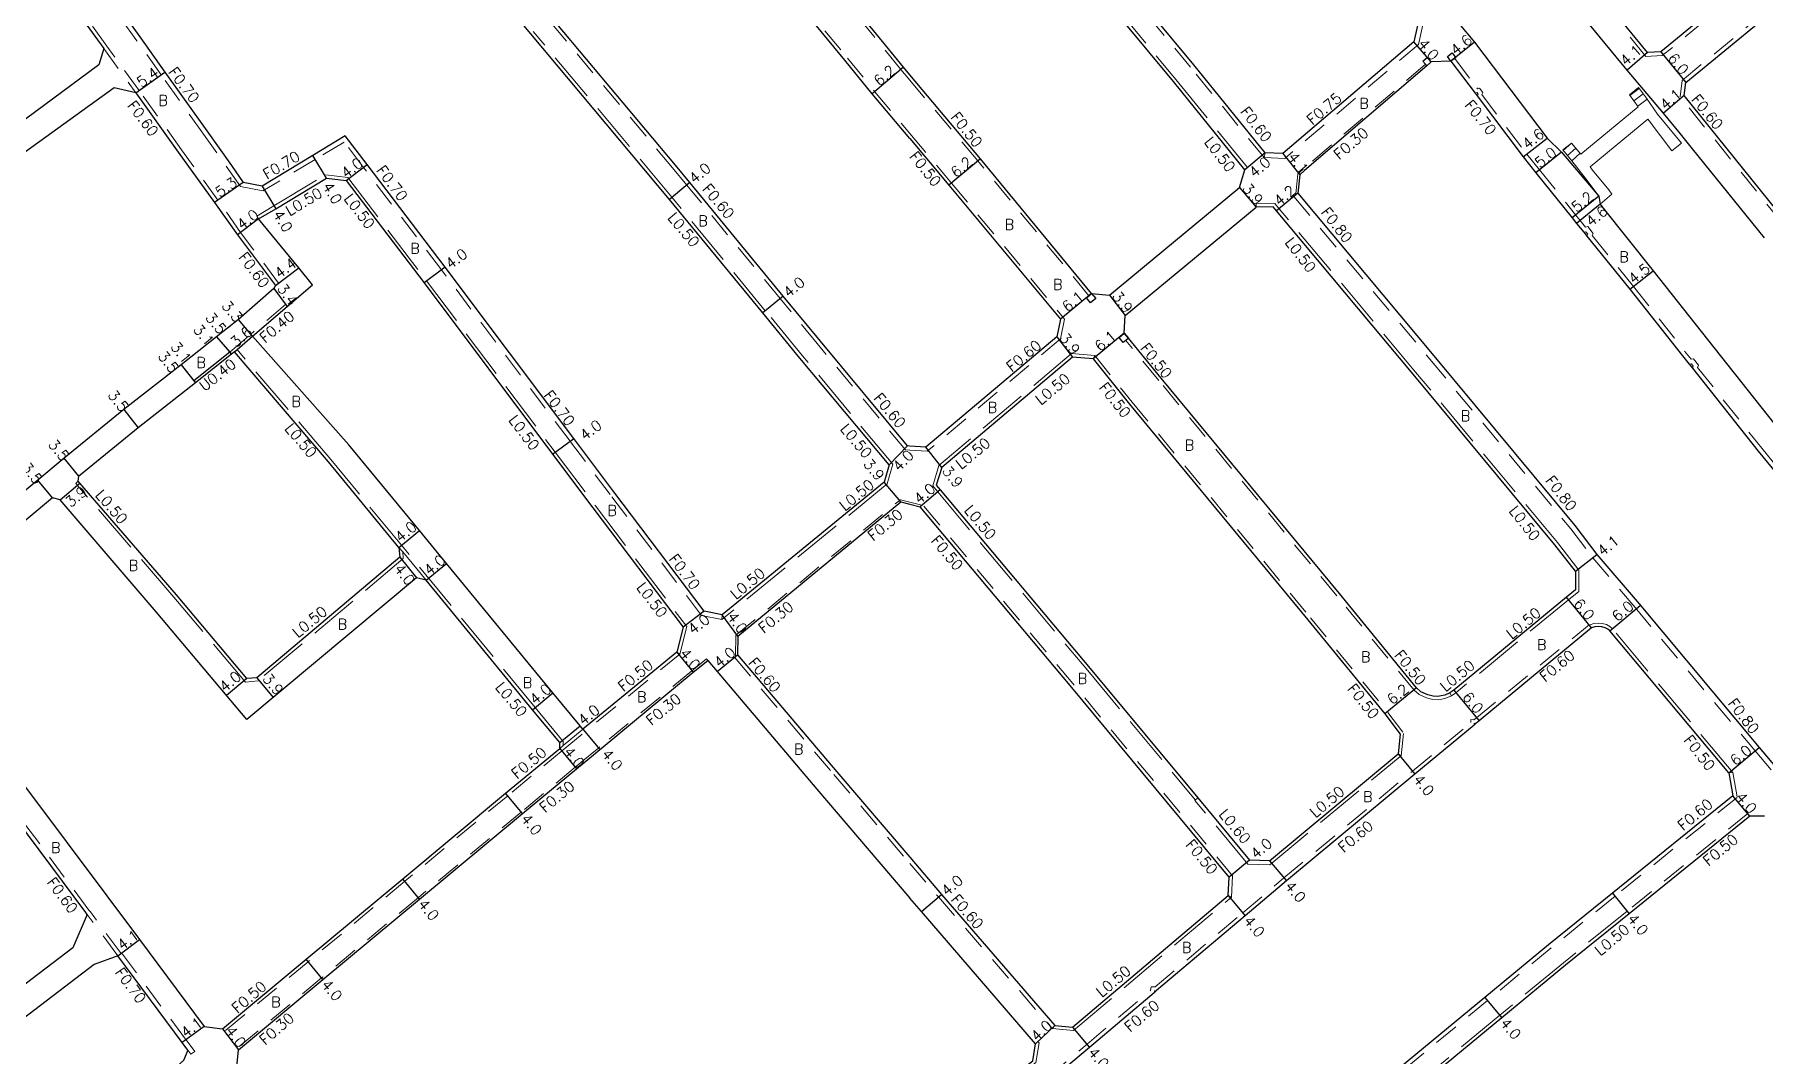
# Model space of a CAD drawing. Header units: metres. Extents: x -3200 to -2400, y -110400 to -109800.
# Drawn here: x -2815.2 to -2553.4, y -110220.6 to -110066.2 of the extents above; entities that cross this region are included whole.
import ezdxf

# ---------------------------------------------------------------- set-up
doc = ezdxf.new("R2010")
doc.units = ezdxf.units.M
doc.header["$LTSCALE"] = 2.5
doc.linetypes.add('22320', pattern=[2.5, 1.5, -1])
doc.linetypes.add('22330', pattern=[4, 3, -1])
for name, color, linetype, lineweight in [('2101000', 177, 'Continuous', 30), ('2102000', 191, 'Continuous', 30), ('2211000', 10, 'Continuous', 9), ('2211100', 8, 'Continuous', 15), ('2232000', 4, '22320', 9), ('2233000', 62, '22330', 9), ('9201100', 215, 'Continuous', 30), ('9203500', 155, 'Continuous', 30)]:
    doc.layers.add(name, color=color, linetype=linetype, lineweight=lineweight)
for name, color, linetype in [('2231000', 162, 'Continuous'), ('2235000', 7, 'Continuous'), ('9201500', 222, 'Continuous'), ('9202100', 82, 'Continuous')]:
    doc.layers.add(name, color=color, linetype=linetype)
doc.styles.add('Dm_Anotation', font='txt.shx', dxfattribs={"bigfont": 'pscdm.shx'})

msp = doc.modelspace()

# ---------------------------------------------------------------- linework, layer by layer
at = {"layer": '2101000'}
for points in [[(-2803.39, -110046.28), (-2808.35, -110049.26), (-2812.15, -110051.6), (-2812.78, -110051.99), (-2815.16, -110053.45), (-2809.64, -110061.56), (-2804.77, -110068.28)], [(-2682.76, -110128.43), (-2683.14, -110128.41), (-2696.31, -110112.55), (-2701.94, -110105.72), (-2716.07, -110088.55), (-2718.22, -110085.94), (-2740.7, -110059.14), (-2751.15, -110046.28)], [(-2682.76, -110081.9), (-2688.48, -110075.11), (-2692.6, -110070.03), (-2712.17, -110046.29)], [(-2682.76, -110072.27), (-2683.74, -110071.11), (-2687.82, -110066.08), (-2704.14, -110046.29)], [(-2652.57, -110105.58), (-2632.88, -110089.3), (-2632.04, -110086.63), (-2642.88, -110073.28), (-2665.28, -110046.29)], [(-2605.93, -110064.81), (-2606.46, -110067.25), (-2626.29, -110084.14), (-2628.99, -110084.04), (-2639.8, -110070.72), (-2660.09, -110046.29)], [(-2543.59, -110047.79), (-2569.11, -110068.76), (-2571.11, -110068.85), (-2588.81, -110047.3), (-2589.65, -110046.29)], [(-2553.4, -110096.94), (-2564.3, -110083.45), (-2566.13, -110081.19), (-2568.68, -110078.04), (-2574.2, -110071.55), (-2591.99, -110049.89)], [(-2450.43, -110161.82), (-2462.16, -110171.08), (-2476.5, -110182.39), (-2478.47, -110182.08), (-2487.98, -110170.41), (-2501.3, -110154.63), (-2515.3, -110137.49), (-2533.1, -110115.53), (-2550.21, -110094.37), (-2565.55, -110075.38), (-2565.3, -110073.4), (-2539.72, -110052.37)], [(-2804.73, -110055.6), (-2805.16, -110058.36), (-2802.93, -110061.48), (-2799.33, -110066.51), (-2795.51, -110071.85), (-2789.15, -110080.73), (-2785.44, -110085.99), (-2783.66, -110088.52)], [(-2685.91, -110131.28), (-2699.4, -110115.1), (-2705.03, -110108.26), (-2719.15, -110091.1), (-2740.14, -110066.04), (-2743.8, -110061.66)], [(-2602.06, -110061.64), (-2597.28, -110067.31), (-2586.32, -110081.85), (-2584.11, -110083.95), (-2578.49, -110090.6), (-2578.27, -110091.84), (-2578.01, -110092.17), (-2570.28, -110101.9), (-2562.05, -110112.28), (-2550.87, -110126.35)], [(-2603.86, -110070.29), (-2604.54, -110070.88), (-2623.03, -110086.75), (-2623.75, -110087.37), (-2624.04, -110090.16), (-2603.44, -110114.77), (-2582.1, -110140.43), (-2578.78, -110144.83), (-2572.39, -110152.32), (-2554.21, -110174.04), (-2548.72, -110180.55), (-2530.29, -110202.97)], [(-2600.86, -110070.2), (-2603.86, -110070.29)], [(-2600.86, -110070.2), (-2597.21, -110075.04), (-2596.91, -110075.44), (-2589.94, -110084.68), (-2588, -110087.09), (-2582.54, -110093.87), (-2581.84, -110094.73), (-2580.77, -110096.06), (-2580.29, -110096.66), (-2573.81, -110104.7), (-2565.8, -110114.79), (-2564.81, -110116.03), (-2564.32, -110116.66), (-2554.37, -110129.19), (-2545.2, -110140.35)], [(-2655.26, -110105.35), (-2672.09, -110084.96), (-2682.76, -110072.27)], [(-2799.9, -110074.99), (-2793.49, -110083.94), (-2787.99, -110091.57), (-2784.53, -110096.45), (-2778.79, -110104.12)], [(-2711.15, -110153.98), (-2713.89, -110153.41), (-2727.56, -110135.35), (-2733.63, -110127.27), (-2753.1, -110101.33), (-2764.92, -110085.83), (-2768.22, -110081.5), (-2773.14, -110084.46), (-2780.81, -110089.08), (-2783.66, -110088.52)], [(-2682.76, -110081.9), (-2676.84, -110088.95), (-2659.96, -110109.24)], [(-2781.33, -110094.06), (-2778.75, -110092.51), (-2771.07, -110087.89), (-2768.1, -110088.25), (-2756.3, -110103.73), (-2736.83, -110129.67), (-2730.73, -110137.79), (-2717.06, -110155.85), (-2718.03, -110159.63)], [(-2650.16, -110108.65), (-2630.37, -110092.28)], [(-2582, -110147.37), (-2585.14, -110143.35), (-2606.6, -110117.54), (-2627.26, -110092.85), (-2627.77, -110092.25), (-2630.37, -110092.28)], [(-2718.03, -110159.63), (-2732.26, -110171.26), (-2732.67, -110170.76), (-2736.78, -110165.77), (-2752.91, -110146.19), (-2757, -110141.21), (-2767.69, -110128.23), (-2782.26, -110111.8), (-2777, -110107.31), (-2773.17, -110104.04), (-2775.27, -110101.48), (-2781.33, -110094.06)], [(-2779.01, -110104.57), (-2784.39, -110109.27), (-2787.7, -110111.88), (-2793.03, -110116.11), (-2801.72, -110122.91), (-2810.77, -110130.27), (-2814.76, -110133.58), (-2836.69, -110151.68), (-2838.6, -110151.1), (-2839.03, -110150.56), (-2843.28, -110145.24)], [(-2778.79, -110104.12), (-2779.01, -110104.57)], [(-2655.26, -110105.35), (-2652.57, -110105.58)], [(-2650.33, -110111.34), (-2650.16, -110108.65)], [(-2659.96, -110109.24), (-2660.52, -110111.88)], [(-2582, -110147.37), (-2582.02, -110150.17), (-2583.38, -110151.29), (-2600.44, -110165.36), (-2601.04, -110165.75), (-2601.8, -110166.09), (-2602.37, -110166.24), (-2602.83, -110166.31), (-2603.55, -110166.28), (-2604.39, -110166.04), (-2605.41, -110165.6), (-2606.09, -110165.01), (-2617.76, -110150.75), (-2644.72, -110118.16), (-2649.69, -110112.11), (-2650.33, -110111.34)], [(-2660.52, -110111.88), (-2680.35, -110128.6)], [(-2760.09, -110143.75), (-2770.76, -110130.8), (-2784.98, -110114.15), (-2785.43, -110114.54), (-2785.69, -110114.23), (-2791.12, -110118.55), (-2790.87, -110118.86), (-2799.56, -110125.67), (-2808.36, -110132.82), (-2808.53, -110132.96)], [(-2655.04, -110115.22), (-2658.13, -110114.96), (-2677.93, -110131.66), (-2678.76, -110134.33), (-2678.16, -110135.04), (-2655.45, -110162.08), (-2639.18, -110181.65), (-2631.35, -110191.08)], [(-2655.04, -110115.22), (-2649.51, -110122.1), (-2622.53, -110154.72), (-2610.88, -110168.94), (-2608.55, -110172.03), (-2608.88, -110175.01)], [(-2680.35, -110128.6), (-2682.76, -110128.43)], [(-2685.91, -110131.28), (-2686.63, -110133.87), (-2711.15, -110153.98)], [(-2808.62, -110133.75), (-2808.53, -110132.96)], [(-2783.11, -110163.61), (-2793.77, -110150.95), (-2808.37, -110134.05), (-2808.62, -110133.75)], [(-2812.53, -110136.28), (-2834.39, -110154.45), (-2834.21, -110156.74), (-2820.63, -110174.64), (-2816.63, -110180.01), (-2804.28, -110196.46), (-2799.34, -110203.1), (-2789.58, -110216.24)], [(-2783.12, -110169.81), (-2796.83, -110153.52), (-2811.36, -110136.55), (-2812.53, -110136.28)], [(-2708.78, -110157.2), (-2684.13, -110136.86), (-2682.76, -110137.22)], [(-2682.76, -110137.22), (-2681.22, -110137.61)], [(-2634.57, -110196.43), (-2634.43, -110193.63), (-2658.5, -110164.66), (-2681.22, -110137.61)], [(-2759.95, -110145.25), (-2781.62, -110163.47), (-2783.11, -110163.61)], [(-2760.09, -110143.75), (-2759.95, -110145.25)], [(-2786.81, -110216.58), (-2774.15, -110206.05), (-2759.52, -110193.88), (-2743.95, -110180.96), (-2735.76, -110174.17), (-2735.76, -110173.3), (-2739.87, -110168.31), (-2755.99, -110148.73)], [(-2755.99, -110148.73), (-2757.45, -110148.37), (-2783.12, -110169.81)], [(-2558.81, -110177.89), (-2576.81, -110156.38), (-2577.1, -110156.13), (-2577.5, -110155.91), (-2578.05, -110155.77), (-2578.59, -110155.73), (-2579.11, -110155.76), (-2579.57, -110155.92), (-2596.61, -110170), (-2597.09, -110170.41), (-2597.36, -110170.63), (-2606.33, -110178.09), (-2625.77, -110194.23), (-2631.99, -110199.48), (-2645.41, -110210.82), (-2645.78, -110211.14), (-2655.56, -110219.4), (-2661.59, -110224.49), (-2679.92, -110238.84), (-2682.76, -110241.2)], [(-2708.78, -110157.2), (-2708.85, -110160), (-2693.8, -110177.73), (-2682.76, -110190.65)], [(-2784.38, -110219.77), (-2771.59, -110209.13), (-2756.96, -110196.96), (-2741.39, -110184.04), (-2733.2, -110177.24), (-2730.67, -110175.14), (-2729.7, -110174.34), (-2729.49, -110174.16), (-2715.56, -110162.65), (-2713.36, -110160.87), (-2711.95, -110162.53), (-2696.83, -110180.33), (-2682.76, -110196.81)], [(-2628.35, -110191.17), (-2608.88, -110175.01)], [(-2558.81, -110177.89), (-2558.19, -110181.33), (-2576.4, -110196.07), (-2586.09, -110203.9), (-2595.72, -110211.85), (-2634.9, -110244.21), (-2657.34, -110262.7), (-2675.01, -110277.26), (-2682.76, -110283.83)], [(-2807.28, -110199.28), (-2807.49, -110199.01), (-2819.84, -110182.4), (-2821.83, -110182.2), (-2845.39, -110199.14), (-2845.04, -110199.62), (-2858.36, -110209.26), (-2866.85, -110215.46), (-2867.09, -110218.25), (-2864.21, -110222.58), (-2860.38, -110228.33)], [(-2555.62, -110184.4), (-2573.89, -110199.18), (-2583.53, -110206.98), (-2593.17, -110214.94), (-2632.35, -110247.3), (-2654.8, -110265.79), (-2661.89, -110271.63)], [(-2553.42, -110184.44), (-2555.62, -110184.4)], [(-2682.76, -110190.65), (-2677.98, -110196.25), (-2660.83, -110216.09), (-2658.14, -110216.34), (-2634.57, -110196.43)], [(-2628.35, -110191.17), (-2631.35, -110191.08)], [(-2682.76, -110236.01), (-2682.43, -110235.73), (-2664.16, -110221.42), (-2663.73, -110218.85), (-2681.02, -110198.85), (-2682.76, -110196.81)], [(-2792.02, -110219.84), (-2792.88, -110218.68), (-2802.63, -110205.54)], [(-2789.58, -110216.24), (-2786.81, -110216.58)], [(-2792.02, -110219.84), (-2792.69, -110221.39), (-2796.64, -110224.85), (-2813.1, -110239.25), (-2814.07, -110240.1), (-2823.93, -110248.73), (-2845.52, -110267.74), (-2853.82, -110274.87), (-2870.21, -110289.24)], [(-2764.04, -110248.31), (-2776.88, -110232.11), (-2784.62, -110222.36), (-2784.38, -110219.77)]]:
    msp.add_lwpolyline(points, dxfattribs=at)
at = {"layer": '2102000'}
for points in [[(-2804.77, -110068.28), (-2805.5, -110070.74), (-2820.77, -110081.97), (-2849.6, -110103.04), (-2872.09, -110122.59)], [(-2799.9, -110074.99), (-2803.22, -110074.23), (-2818.42, -110085.2), (-2847.1, -110106.17), (-2869.47, -110125.61)], [(-2807.28, -110199.28), (-2809.46, -110204.32), (-2833.06, -110222.31)], [(-2802.63, -110205.54), (-2806.2, -110206.87), (-2830.64, -110225.49)]]:
    msp.add_lwpolyline(points, dxfattribs=at)
at = {"layer": '2211000'}
msp.add_lwpolyline([(-2582.62, -110082.58), (-2581.2, -110084.24), (-2572.52, -110077.09), (-2573.85, -110075.28), (-2572.46, -110074.17), (-2571.27, -110075.78), (-2569.6, -110078.22), (-2565.97, -110082.59), (-2567.42, -110083.77), (-2570.87, -110079.22), (-2571.06, -110078.98), (-2579.82, -110086.18), (-2579.43, -110086.66), (-2576.97, -110089.66), (-2576.53, -110090.3), (-2578.27, -110091.84), (-2578.49, -110090.6), (-2580.1, -110088.46), (-2582.56, -110085.29), (-2583.91, -110083.58)], close=True, dxfattribs=at)
at = {"layer": '2211100'}
for points in [[(-2573.79, -110075.36), (-2572.36, -110074.31)], [(-2573.2, -110076.17), (-2571.77, -110075.11)], [(-2572.6, -110076.97), (-2571.18, -110075.92)], [(-2583.83, -110083.67), (-2582.6, -110082.6)], [(-2583.21, -110084.46), (-2581.95, -110083.36)], [(-2582.59, -110085.25), (-2581.3, -110084.12)]]:
    msp.add_lwpolyline(points, dxfattribs=at)
at = {"layer": '2231000'}
msp.add_lwpolyline([(-2785.43, -110114.54), (-2790.87, -110118.86)], dxfattribs=at)
at = {"layer": '2232000'}
for points in [[(-2784.07, -110089.15), (-2789.65, -110081.23), (-2796.08, -110072.25), (-2799.9, -110066.92), (-2803.5, -110061.89), (-2805.9, -110058.54), (-2805.37, -110055.16), (-2798.06, -110050.84), (-2790.53, -110046.28)], [(-2683.44, -110128.99), (-2696.78, -110112.93), (-2702.4, -110106.1), (-2716.53, -110088.93), (-2718.68, -110086.32), (-2741.17, -110059.51), (-2751.93, -110046.28)], [(-2711.52, -110046.29), (-2692.21, -110069.71), (-2688.1, -110074.78), (-2682.76, -110081.13)], [(-2682.76, -110073.05), (-2684.12, -110071.44), (-2688.2, -110066.4), (-2704.78, -110046.29)], [(-2629.16, -110084.78), (-2640.27, -110071.11), (-2660.87, -110046.29)], [(-2543.21, -110048.25), (-2568.88, -110069.35), (-2571.38, -110069.46), (-2589.28, -110047.68), (-2590.43, -110046.29)], [(-2476.5, -110182.39), (-2476.59, -110182.98), (-2478.79, -110182.63), (-2488.45, -110170.79), (-2501.76, -110155.01), (-2515.76, -110137.87), (-2533.56, -110115.91), (-2550.68, -110094.74), (-2566.18, -110075.56), (-2565.87, -110073.09), (-2540.1, -110051.91)], [(-2778.31, -110103.76), (-2784.05, -110096.1), (-2787.5, -110091.22), (-2793, -110083.59), (-2799.41, -110074.64), (-2804.28, -110067.93), (-2809.15, -110061.21), (-2809.64, -110061.56)], [(-2605.93, -110064.81), (-2605.13, -110064.69), (-2605.78, -110067.66), (-2626.03, -110084.9), (-2629.16, -110084.78), (-2628.99, -110084.04)], [(-2804.77, -110068.28), (-2799.9, -110074.99)], [(-2604.74, -110070.65), (-2623.23, -110086.53), (-2624.04, -110087.22), (-2624.35, -110090.25), (-2624.27, -110090.35)], [(-2600.3, -110069.78), (-2596.96, -110074.21), (-2596.86, -110074.35), (-2596.56, -110074.25), (-2596.05, -110074.92), (-2596.21, -110075.21), (-2589.39, -110084.25), (-2587.46, -110086.65), (-2581.99, -110093.43), (-2581.3, -110094.29), (-2580.5, -110095.28), (-2580.17, -110095.21), (-2579.34, -110096.25), (-2579.48, -110096.55), (-2573.26, -110104.26), (-2565.25, -110114.36), (-2564.51, -110115.29), (-2564.16, -110115.25), (-2563.41, -110116.19), (-2563.53, -110116.52), (-2553.82, -110128.75), (-2544.66, -110139.91)], [(-2655.65, -110105.67), (-2672.48, -110085.28), (-2682.76, -110073.05)], [(-2597.21, -110075.04), (-2596.91, -110074.94), (-2596.75, -110075.16), (-2596.91, -110075.44)], [(-2711.22, -110154.68), (-2714.29, -110154.04), (-2728.12, -110135.77), (-2734.19, -110127.69), (-2753.65, -110101.75), (-2765.47, -110086.25), (-2768.39, -110082.42), (-2772.78, -110085.06), (-2780.68, -110089.82), (-2784.07, -110089.15)], [(-2682.76, -110081.13), (-2676.45, -110088.63), (-2659.34, -110109.2)], [(-2624.04, -110090.16), (-2624.65, -110090.67)], [(-2624.65, -110090.67), (-2604.05, -110115.29), (-2582.73, -110140.93), (-2579.41, -110145.33), (-2573, -110152.84), (-2554.82, -110174.56), (-2549.34, -110181.07), (-2530.91, -110203.47)], [(-2580.29, -110096.66), (-2580.15, -110096.35), (-2580.44, -110095.99), (-2580.77, -110096.06)], [(-2778.79, -110104.12), (-2778.31, -110103.76)], [(-2777, -110107.31), (-2777.24, -110106.98), (-2782.52, -110111.49)], [(-2659.34, -110109.2), (-2659.98, -110112.21)], [(-2785.69, -110114.23), (-2782.52, -110111.49)], [(-2784.98, -110114.15), (-2784.6, -110113.83), (-2782.26, -110111.8)], [(-2659.98, -110112.21), (-2680.15, -110129.22)], [(-2600.8, -110166.2), (-2601.64, -110166.57), (-2602.27, -110166.73), (-2602.8, -110166.81), (-2603.63, -110166.77), (-2604.56, -110166.51), (-2605.68, -110166.03), (-2606.45, -110165.36), (-2618.15, -110151.07), (-2645.1, -110118.48), (-2650.08, -110112.43)], [(-2654.78, -110114.74), (-2655.04, -110115.22)], [(-2654.78, -110114.74), (-2649.12, -110121.78), (-2622.14, -110154.4), (-2610.42, -110168.72), (-2608.03, -110171.89), (-2608.41, -110175.27)], [(-2564.81, -110116.03), (-2564.46, -110115.99), (-2564.2, -110116.32), (-2564.32, -110116.66)], [(-2682.76, -110129.03), (-2683.44, -110128.99)], [(-2680.15, -110129.22), (-2682.76, -110129.03)], [(-2709.08, -110157.06), (-2684.2, -110136.54), (-2682.76, -110136.91)], [(-2682.76, -110136.91), (-2680.94, -110137.38)], [(-2680.94, -110137.38), (-2680.84, -110137.29)], [(-2634.08, -110196.67), (-2633.92, -110193.46), (-2658.12, -110164.34), (-2680.84, -110137.29)], [(-2711.15, -110153.98), (-2711.22, -110154.68)], [(-2682.76, -110240.42), (-2680.29, -110238.38), (-2661.97, -110224.02), (-2655.95, -110218.94), (-2646.34, -110210.82), (-2646.26, -110210.27), (-2645.64, -110210.23), (-2632.38, -110199.03), (-2626.15, -110193.77), (-2606.71, -110177.63), (-2597.86, -110170.27), (-2597.86, -110169.8), (-2597.38, -110169.87), (-2596.99, -110169.54), (-2579.95, -110155.46)], [(-2579.95, -110155.46), (-2579.88, -110155.53), (-2579.57, -110155.92)], [(-2709.08, -110157.06), (-2709.16, -110160.25)], [(-2713.55, -110160.64), (-2715.75, -110162.42), (-2729.68, -110173.93), (-2729.89, -110174.11), (-2730.86, -110174.91), (-2733.4, -110177.01), (-2741.58, -110183.81), (-2757.15, -110196.73), (-2771.79, -110208.9), (-2784.56, -110219.53)], [(-2717.59, -110159.91), (-2731.94, -110171.65)], [(-2718.03, -110159.63), (-2717.59, -110159.91)], [(-2713.36, -110160.87), (-2713.55, -110160.64)], [(-2708.85, -110160), (-2709.16, -110160.25), (-2709.32, -110160.38)], [(-2709.32, -110160.38), (-2694.26, -110178.11), (-2682.76, -110191.57)], [(-2601.04, -110165.75), (-2600.8, -110166.2)], [(-2735.76, -110174.17), (-2735.26, -110173.75), (-2732.26, -110171.26)], [(-2597.36, -110170.63), (-2597.36, -110170.37), (-2597.09, -110170.41)], [(-2735.26, -110174.4), (-2731.94, -110171.65)], [(-2735.26, -110174.4), (-2743.63, -110181.34), (-2759.2, -110194.26), (-2773.83, -110206.44), (-2786.5, -110216.98)], [(-2608.88, -110175.01), (-2608.41, -110175.27)], [(-2558.21, -110177.82), (-2557.54, -110181.58), (-2576.03, -110196.53), (-2585.71, -110204.37), (-2595.33, -110212.32), (-2634.51, -110244.68), (-2656.96, -110263.17), (-2674.62, -110277.72), (-2682.76, -110284.62)], [(-2558.81, -110177.89), (-2558.21, -110177.82)], [(-2802.15, -110205.18), (-2806.8, -110198.92), (-2807.01, -110198.65), (-2819.36, -110182.04)], [(-2555.94, -110184.02), (-2574.2, -110198.79)], [(-2555.94, -110184.02), (-2555.62, -110184.4)], [(-2682.76, -110191.57), (-2678.44, -110196.64), (-2661.22, -110216.56)], [(-2634.57, -110196.43), (-2634.08, -110196.67)], [(-2802.63, -110205.54), (-2807.28, -110199.28)], [(-2574.2, -110198.79), (-2573.89, -110199.18)], [(-2802.63, -110205.54), (-2802.15, -110205.18), (-2802.07, -110205.12)], [(-2802.07, -110205.12), (-2792.31, -110218.26), (-2791.01, -110220.02), (-2791.57, -110220.44), (-2792.02, -110219.84)], [(-2645.78, -110211.14), (-2645.74, -110210.84), (-2645.41, -110210.82)], [(-2661.22, -110216.56), (-2660.83, -110216.09)], [(-2786.81, -110216.58), (-2786.5, -110216.98)], [(-2784.56, -110219.53), (-2784.38, -110219.77)]]:
    msp.add_lwpolyline(points, dxfattribs=at)
at = {"layer": '2233000'}
for points in [[(-2664.63, -110046.29), (-2642.5, -110072.96), (-2631.66, -110086.3), (-2632.04, -110086.63)], [(-2685.36, -110131.16), (-2699.01, -110114.78), (-2704.64, -110107.94), (-2718.77, -110090.78), (-2739.76, -110065.71)], [(-2781.59, -110093.63), (-2779.01, -110092.08), (-2771.18, -110087.37), (-2767.83, -110087.78), (-2755.9, -110103.43), (-2736.43, -110129.37), (-2730.33, -110137.49), (-2716.52, -110155.74), (-2717.59, -110159.91)], [(-2581.5, -110147.2), (-2584.75, -110143.04), (-2606.22, -110117.22), (-2626.88, -110092.53), (-2627.54, -110091.74), (-2630.37, -110091.78)], [(-2630.37, -110092.28), (-2630.37, -110091.78)], [(-2781.33, -110094.06), (-2781.59, -110093.63)], [(-2735.26, -110173.75), (-2735.26, -110173.12), (-2739.48, -110167.99), (-2759.71, -110143.44), (-2770.38, -110130.48), (-2784.6, -110113.83)], [(-2654.78, -110114.74), (-2658.29, -110114.44), (-2678.36, -110131.37), (-2679.31, -110134.45), (-2678.54, -110135.36), (-2655.83, -110162.4), (-2639.57, -110181.97)], [(-2685.36, -110131.16), (-2686.19, -110134.16), (-2711.22, -110154.68)], [(-2808.62, -110133.75), (-2809, -110134.08)], [(-2759.43, -110145.46), (-2781.42, -110163.95), (-2783.33, -110164.13), (-2794.15, -110151.27), (-2808.75, -110134.37), (-2809, -110134.08)], [(-2755.99, -110148.73), (-2759.52, -110144.44), (-2760.09, -110143.75)], [(-2759.52, -110144.44), (-2759.43, -110145.46)], [(-2581.5, -110147.2), (-2581.53, -110150.41), (-2583.07, -110151.68), (-2600.14, -110165.77), (-2600.8, -110166.2)], [(-2558.21, -110177.82), (-2576.45, -110156.03), (-2576.81, -110155.72), (-2577.32, -110155.44), (-2577.96, -110155.28), (-2578.58, -110155.23), (-2579.22, -110155.26), (-2579.82, -110155.48), (-2579.88, -110155.53)], [(-2628.29, -110191.78), (-2608.56, -110175.39), (-2608.41, -110175.27)], [(-2639.18, -110181.65), (-2639.65, -110182.03)], [(-2628.29, -110191.78), (-2631.63, -110191.67), (-2639.65, -110182.03)], [(-2661.22, -110216.56), (-2657.98, -110216.86), (-2634.08, -110196.67)], [(-2574.2, -110198.79), (-2583.85, -110206.59), (-2593.49, -110214.55), (-2632.67, -110246.91), (-2655.11, -110265.41), (-2662.21, -110271.25), (-2663.37, -110272.2), (-2672.75, -110279.94), (-2682.76, -110288.42)], [(-2682.76, -110236.66), (-2682.12, -110236.12), (-2663.69, -110221.69), (-2663.2, -110218.7), (-2663.37, -110218.51)], [(-2663.73, -110218.85), (-2663.37, -110218.51)]]:
    msp.add_lwpolyline(points, dxfattribs=at)
at = {"layer": '2235000'}
for points in [[(-2600.86, -110070.2), (-2601.4, -110069.48), (-2600.68, -110068.94), (-2600.14, -110069.66), (-2600.3, -110069.78)], [(-2604.54, -110070.88), (-2604.74, -110070.65), (-2605.13, -110070.19), (-2604.45, -110069.61), (-2603.86, -110070.29), (-2604.01, -110070.42)], [(-2654.62, -110106.12), (-2655.4, -110106.76), (-2656.03, -110105.98), (-2655.65, -110105.67), (-2655.26, -110105.35)], [(-2649.69, -110112.11), (-2650.08, -110112.43), (-2650.47, -110112.75), (-2651.1, -110111.98), (-2650.33, -110111.34)]]:
    msp.add_lwpolyline(points, close=True, dxfattribs=at)
at = {"layer": '9201100'}
for points in [[(-2603.86, -110070.29), (-2606.46, -110067.25)], [(-2597.28, -110067.31), (-2600.86, -110070.2)], [(-2571.11, -110068.85), (-2574.2, -110071.55)], [(-2569.11, -110068.76), (-2565.3, -110073.4)], [(-2799.9, -110074.99), (-2795.51, -110071.85)], [(-2683.74, -110071.11), (-2688.48, -110075.11)], [(-2565.55, -110075.38), (-2568.68, -110078.04)], [(-2589.94, -110084.68), (-2586.32, -110081.85)], [(-2771.07, -110087.89), (-2773.14, -110084.46)], [(-2672.09, -110084.96), (-2676.84, -110088.95)], [(-2628.99, -110084.04), (-2632.04, -110086.63)], [(-2626.29, -110084.14), (-2623.75, -110087.37)], [(-2584.11, -110083.95), (-2588, -110087.09)], [(-2768.1, -110088.25), (-2764.92, -110085.83)], [(-2783.66, -110088.52), (-2787.99, -110091.57)], [(-2780.81, -110089.08), (-2778.75, -110092.51)], [(-2716.07, -110088.55), (-2719.15, -110091.1)], [(-2632.88, -110089.3), (-2630.37, -110092.28)], [(-2624.04, -110090.16), (-2627.26, -110092.85)], [(-2578.49, -110090.6), (-2582.54, -110093.87)], [(-2578.27, -110091.84), (-2581.84, -110094.73)], [(-2781.33, -110094.06), (-2784.53, -110096.45)], [(-2778.79, -110104.12), (-2775.27, -110101.48)], [(-2753.1, -110101.33), (-2756.3, -110103.73)], [(-2573.81, -110104.7), (-2570.28, -110101.9)], [(-2779.01, -110104.57), (-2777, -110107.31)], [(-2701.94, -110105.72), (-2705.03, -110108.26)], [(-2655.26, -110105.35), (-2659.96, -110109.24)], [(-2652.57, -110105.58), (-2650.16, -110108.65)], [(-2782.26, -110111.8), (-2784.39, -110109.27)], [(-2650.33, -110111.34), (-2655.04, -110115.22)], [(-2787.7, -110111.88), (-2785.43, -110114.54)], [(-2787.7, -110111.88), (-2785.69, -110114.23)], [(-2660.52, -110111.88), (-2658.13, -110114.96)], [(-2793.03, -110116.11), (-2791.12, -110118.55)], [(-2793.03, -110116.11), (-2790.87, -110118.86)], [(-2801.72, -110122.91), (-2799.56, -110125.67)], [(-2736.83, -110129.67), (-2733.63, -110127.27)], [(-2683.14, -110128.41), (-2685.91, -110131.28)], [(-2677.93, -110131.66), (-2680.35, -110128.6)], [(-2808.53, -110132.96), (-2810.77, -110130.27)], [(-2812.53, -110136.28), (-2814.76, -110133.58)], [(-2811.36, -110136.55), (-2808.37, -110134.05)], [(-2684.13, -110136.86), (-2686.63, -110133.87)], [(-2678.16, -110135.04), (-2681.22, -110137.61)], [(-2760.09, -110143.75), (-2757, -110141.21)], [(-2759.95, -110145.25), (-2757.45, -110148.37)], [(-2582, -110147.37), (-2578.78, -110144.83)], [(-2755.99, -110148.73), (-2752.91, -110146.19)], [(-2579.57, -110155.92), (-2583.38, -110151.29)], [(-2576.81, -110156.38), (-2572.22, -110152.53)], [(-2713.89, -110153.41), (-2717.06, -110155.85)], [(-2708.78, -110157.2), (-2711.15, -110153.98)], [(-2718.03, -110159.63), (-2715.56, -110162.65)], [(-2711.95, -110162.53), (-2708.85, -110160)], [(-2783.11, -110163.61), (-2786.17, -110166.18)], [(-2781.62, -110163.47), (-2779.11, -110166.46)], [(-2739.87, -110168.31), (-2736.78, -110165.77)], [(-2606.09, -110165.01), (-2610.88, -110168.94)], [(-2600.44, -110165.36), (-2596.61, -110170)], [(-2735.76, -110173.3), (-2732.67, -110170.76)], [(-2732.26, -110171.26), (-2729.7, -110174.34)], [(-2735.76, -110174.17), (-2733.2, -110177.24)], [(-2558.81, -110177.89), (-2554.21, -110174.04)], [(-2608.88, -110175.01), (-2606.33, -110178.09)], [(-2741.39, -110184.04), (-2743.95, -110180.96)], [(-2555.62, -110184.4), (-2558.19, -110181.33)], [(-2631.35, -110191.08), (-2634.43, -110193.63)], [(-2628.35, -110191.17), (-2625.77, -110194.23)], [(-2756.96, -110196.96), (-2759.52, -110193.88)], [(-2681.02, -110198.85), (-2677.98, -110196.25)], [(-2634.57, -110196.43), (-2631.99, -110199.48)], [(-2576.4, -110196.07), (-2573.89, -110199.18)], [(-2802.63, -110205.54), (-2799.34, -110203.1)], [(-2771.59, -110209.13), (-2774.15, -110206.05)], [(-2595.72, -110211.85), (-2593.17, -110214.94)], [(-2660.83, -110216.09), (-2663.73, -110218.85)], [(-2789.58, -110216.24), (-2792.88, -110218.68)], [(-2786.81, -110216.58), (-2784.38, -110219.77)], [(-2658.14, -110216.34), (-2655.56, -110219.4)]]:
    msp.add_lwpolyline(points, dxfattribs=at)
at = {"layer": '9201100', "flags": 128}
msp.add_lwpolyline([(-2784.98, -110114.15), (-2782.26, -110111.8)], dxfattribs=at)

# ---------------------------------------------------------------- texts
at = {"layer": '9201500', "style": 'Dm_Anotation'}
for s, rotation, p in [('4.6', 38.8675, (-2600.14, -110069.42)), ('4.0', 310.6163, (-2605.98, -110067.62)), ('4.1', 41.129, (-2574.4, -110071.03)), ('6.0', 309.4011, (-2568.15, -110069.78)), ('5.4', 35.6041, (-2799.06, -110074.27)), ('6.2', 40.0794, (-2687.4, -110074.06)), ('4.1', 40.3468, (-2568.4, -110077.67)), ('4.6', 38.0032, (-2589.28, -110083.62)), ('4.0', 37.3229, (-2768.09, -110088.01)), ('6.2', 40.0775, (-2675.75, -110087.91)), ('4.0', 40.3121, (-2630.61, -110087.93)), ('4.1', 308.1735, (-2625.65, -110084.72)), ('5.0', 38.8674, (-2587.36, -110086.45)), ('5.3', 35.1626, (-2787.19, -110090.89)), ('4.0', 39.4575, (-2715.37, -110088.82)), ('4.0', 301.0343, (-2771.73, -110089.08)), ('3.9', 310.058, (-2632.57, -110089.5)), ('4.2', 39.9224, (-2626.85, -110092.23)), ('5.2', 38.8686, (-2581.82, -110093.16)), ('4.0', 36.8646, (-2783.89, -110095.79)), ('4.6', 39.0035, (-2579.65, -110095.33)), ('4.0', 301.0503, (-2779.22, -110093.31)), ('4.4', 36.8651, (-2778.17, -110103.16)), ('4.0', 36.892, (-2752.3, -110101.73)), ('4.5', 38.4452, (-2573.22, -110104)), ('4.0', 39.4573, (-2701.12, -110106.08)), ('3.4', 306.3069, (-2778.62, -110104.58)), ('6.1', 39.6381, (-2658.9, -110108.24)), ('3.9', 308.1054, (-2652.27, -110105.79)), ('3.5', 310.5002, (-2789.5, -110109.06)), ('3.3', 310.1481, (-2787.04, -110107.25)), ('3.1', 310.5002, (-2791.35, -110110.84)), ('3.6', 40.8955, (-2784.75, -110113.62)), ('3.9', 307.8913, (-2660.23, -110112.09)), ('6.1', 39.4489, (-2653.98, -110114.22)), ('3.1', 308.0495, (-2794.76, -110113.41)), ('3.5', 308.0495, (-2796.68, -110114.85)), ('3.5', 308.0504, (-2804.25, -110120.72)), ('4.0', 36.8911, (-2731.96, -110127.66)), ('3.5', 309.7289, (-2813.29, -110128.22)), ('4.0', 46.0186, (-2684.41, -110132.41)), ('3.5', 309.596, (-2817.32, -110131.73)), ('3.9', 309.8224, (-2689.9, -110131.19)), ('3.9', 308.3829, (-2677.97, -110132.22)), ('3.9', 39.9578, (-2809.76, -110137.8)), ('4.0', 40.0283, (-2681.33, -110137.32)), ('4.0', 39.4797, (-2759.88, -110143.08)), ('4.1', 38.3624, (-2577.93, -110145.17)), ('4.0', 39.4785, (-2755.51, -110148.12)), ('4.0', 308.6291, (-2760.93, -110147)), ('6.0', 309.5206, (-2582.42, -110152.31)), ('6.0', 39.938, (-2575.67, -110155.1)), ('4.0', 37.68, (-2715.58, -110157.05)), ('4.0', 306.3023, (-2710.53, -110154.23)), ('4.0', 309.2671, (-2717.73, -110159.84)), ('4.0', 39.2724, (-2711.62, -110162.09)), ('4.0', 40.0901, (-2786.44, -110165.76)), ('3.9', 310.0663, (-2780.85, -110163.67)), ('4.0', 39.4749, (-2739.49, -110167.65)), ('6.2', 39.3155, (-2609.73, -110167.67)), ('6.0', 309.5751, (-2599.24, -110166.43)), ('4.0', 39.4746, (-2732.18, -110170.8)), ('6.0', 39.875, (-2557.8, -110176.91)), ('4.0', 309.7164, (-2735.28, -110174.72)), ('4.0', 309.7051, (-2729.52, -110175.07)), ('4.0', 309.7033, (-2606.69, -110178.91)), ('4.0', 309.983, (-2557.86, -110181.58)), ('4.0', 309.6854, (-2741.75, -110184.86)), ('4.0', 39.6377, (-2630.39, -110191)), ('4.0', 40.4926, (-2677.16, -110196.6)), ('4.0', 310.1859, (-2626.12, -110195.05)), ('4.0', 309.6865, (-2757.32, -110197.78)), ('4.0', 310.2099, (-2632.34, -110200.31)), ('4.0', 308.9735, (-2574.26, -110199.99)), ('4.1', 36.5987, (-2802, -110204.82)), ('4.0', 309.7668, (-2771.95, -110209.95)), ('4.1', 36.5983, (-2792.37, -110218.05)), ('4.0', 43.5752, (-2663.55, -110218.64)), ('4.0', 309.5564, (-2593.53, -110215.76)), ('4.0', 307.2627, (-2786.44, -110216.91)), ('4.0', 310.201, (-2655.91, -110220.22))]:
    msp.add_text(s, height=1.6, rotation=rotation, dxfattribs=at).set_placement(p)
at = {"layer": '9202100', "style": 'Dm_Anotation'}
for p in [(-2796.5, -110076.92), (-2614.75, -110077.36), (-2714.79, -110095.15), (-2668.42, -110095.69), (-2758.38, -110099.31), (-2575.4, -110100.59), (-2661.1, -110104.76), (-2790.76, -110116.59), (-2776.36, -110122.47), (-2670.99, -110123.38), (-2599.37, -110124.64), (-2641.16, -110129.08), (-2728.54, -110138.96), (-2800.99, -110147.28), (-2769.38, -110156.17), (-2587.86, -110159.27), (-2614.5, -110161.11), (-2741.34, -110165.03), (-2657.35, -110164.39), (-2724.08, -110167.16), (-2700.32, -110175.07), (-2614.17, -110182.27), (-2812.76, -110189.99), (-2641.58, -110205.09), (-2779.43, -110213.34)]:
    msp.add_text('B', height=1.6, dxfattribs=at).set_placement(p)
at = {"layer": '9203500', "style": 'Dm_Anotation'}
for s, rotation, p in [('F0.70', 306.868, (-2795.07, -110071.85)), ('F0.60', 306.868, (-2801.29, -110076.91)), ('F0.60', 307.8777, (-2632.82, -110077.85)), ('F0.75', 40.4196, (-2621.83, -110079.94)), ('F0.70', 308.8674, (-2598.9, -110076.86)), ('F0.60', 308.9403, (-2564.59, -110076.02)), ('F0.50', 308.6783, (-2676.68, -110078.69)), ('L0.50', 307.8777, (-2638.3, -110082.42)), ('F0.30', 40.4196, (-2617.78, -110085.2)), ('F0.70', 31.055, (-2780.05, -110088.15)), ('F0.50', 308.6783, (-2682.92, -110084.63)), ('F0.70', 307.1204, (-2763.58, -110086.73)), ('L0.50', 31.055, (-2776.64, -110093.67)), ('L0.50', 307.1204, (-2768.49, -110090.99)), ('F0.60', 309.7319, (-2714.28, -110089.57)), ('F0.80', 307.8777, (-2620.62, -110093.07)), ('L0.50', 309.7319, (-2719.51, -110093.91)), ('L0.50', 307.8777, (-2626.1, -110097.63)), ('F0.60', 306.868, (-2784.46, -110099.85)), ('F0.40', 40.1475, (-2780.35, -110112.93)), ('F0.60', 39.546, (-2667.35, -110117.3)), ('F0.50', 308.6783, (-2647.98, -110113.66)), ('U0.40', 38.4669, (-2789.52, -110120.24)), ('L0.50', 39.546, (-2662.95, -110122.3)), ('F0.50', 308.6783, (-2654.22, -110119.6)), ('F0.70', 307.1204, (-2738.27, -110120.77)), ('F0.60', 309.7319, (-2688.34, -110121.24)), ('L0.50', 307.1204, (-2743.58, -110124.5)), ('L0.50', 310.5004, (-2777.47, -110125.82)), ('L0.50', 309.7319, (-2693.39, -110125.85)), ('L0.50', 39.546, (-2675.02, -110132.04)), ('L0.50', 39.546, (-2692.6, -110138.34)), ('F0.80', 307.8777, (-2586.67, -110133.67)), ('L0.50', 310.5659, (-2806.13, -110135.88)), ('L0.50', 309.7319, (-2674.62, -110138.17)), ('L0.50', 307.8777, (-2592.16, -110138.24)), ('F0.30', 39.546, (-2688.31, -110142.88)), ('F0.50', 309.7319, (-2679.66, -110142.78)), ('F0.70', 307.1204, (-2719.32, -110145.54)), ('L0.50', 39.546, (-2709.11, -110151.72)), ('L0.50', 307.1204, (-2724.22, -110149.8)), ('L0.50', 39.546, (-2775.39, -110157.53)), ('F0.30', 39.546, (-2704.87, -110156.85)), ('L0.50', 39.7818, (-2591.67, -110157.75)), ('F0.50', 39.546, (-2726.11, -110165.66)), ('F0.60', 310.3435, (-2707.31, -110161.29)), ('F0.50', 308.6783, (-2609.53, -110160.08)), ('L0.50', 39.7818, (-2601.68, -110165.68)), ('F0.60', 39.7818, (-2586.61, -110164.21)), ('L0.50', 309.4754, (-2745.58, -110164.96)), ('F0.30', 39.546, (-2721.87, -110170.79)), ('F0.50', 308.6783, (-2616.63, -110165.18)), ('F0.80', 307.8777, (-2559.05, -110167.38)), ('F0.50', 39.546, (-2742.23, -110178.88)), ('F0.50', 307.8777, (-2565.72, -110172.95)), ('F0.30', 39.546, (-2737.99, -110184.01)), ('L0.50', 39.7818, (-2621.39, -110184.77)), ('F0.60', 39.7818, (-2565.72, -110186.72)), ('L0.60', 309.7319, (-2636.09, -110184.17)), ('F0.60', 39.7818, (-2617.1, -110190.04)), ('F0.50', 39.7818, (-2561.88, -110192.06)), ('F0.50', 309.7319, (-2641.13, -110188.78)), ('F0.60', 306.6503, (-2813.46, -110194.46)), ('F0.60', 310.4926, (-2676.62, -110197.1)), ('L0.50', 39.7818, (-2578.27, -110205.63)), ('F0.70', 306.5996, (-2803.14, -110208.08)), ('L0.50', 39.7818, (-2653.74, -110211.92)), ('F0.50', 40.7937, (-2784.55, -110214.37)), ('F0.60', 39.7818, (-2649.45, -110217.19)), ('F0.30', 40.7937, (-2780.36, -110219.16))]:
    msp.add_text(s, height=1.6, rotation=rotation, dxfattribs=at).set_placement(p)

doc.saveas('drawing.dxf')
